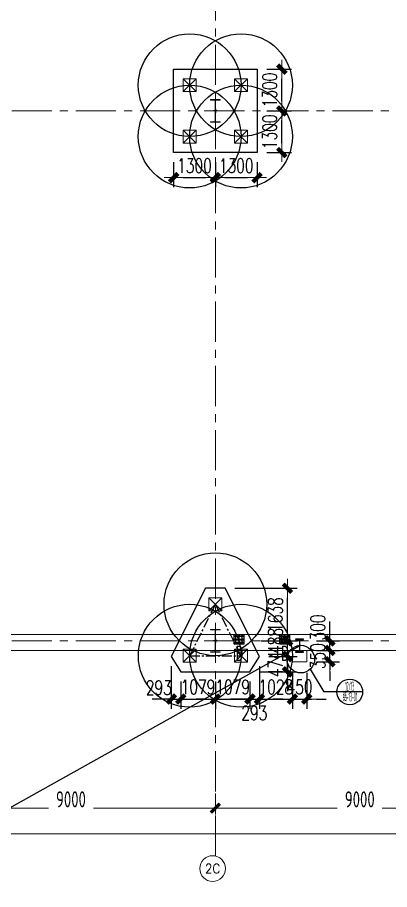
# Model space of a CAD drawing. Extents: x -1201378 to 2367219, y -619313 to 244905.
# Drawn here: x -107926 to -96329, y -71842 to -44689 of the extents above; entities that cross this region are included whole.
import ezdxf
from ezdxf.enums import TextEntityAlignment as Align

# ---------------------------------------------------------------- set-up
doc = ezdxf.new("R2010")
doc.units = 0
doc.header["$LTSCALE"] = 1000
doc.linetypes.add('CENTER', pattern=[2, 1.25, -0.25, 0.25, -0.25])
doc.layers.get('0').update_dxf_attribs({"linetype": 'CONTINUOUS'})
doc.layers.get('Defpoints').update_dxf_attribs({"linetype": 'CONTINUOUS'})
for name, color, linetype in [('2钢材断面', 2, 'CONTINUOUS'), ('30预埋件', 30, 'CONTINUOUS'), ('40钢材投影', 40, 'CONTINUOUS'), ('A-AXIS-DP', 126, 'CONTINUOUS'), ('ALT_CEN-0-30', 1, 'CENTER'), ('S-DOTE1', 140, 'CENTER'), ('S-HATCH1-W', 252, 'CONTINUOUS'), ('S-XXX', 241, 'CONTINUOUS')]:
    doc.layers.add(name, color=color, linetype=linetype)
for name, color, linetype, lineweight in [('S-axis', 111, 'CONTINUOUS', 0), ('S-bkl', 4, 'CONTINUOUS', 0), ('S-col', 2, 'CONTINUOUS', 0), ('S-dim', 81, 'CONTINUOUS', 0), ('S-dote', 5, 'CENTER', 0), ('S-zhuang', 1, 'CONTINUOUS', 0)]:
    doc.layers.add(name, color=color, linetype=linetype, lineweight=lineweight)
doc.styles.add('_TCH_AXIS', font='COMPLEX', dxfattribs={"bigfont": 'GBCBIG'})
doc.styles.add('DHTEXT-1', font='romans.shx', dxfattribs={"width": 0.7, "bigfont": 'chinese.shx'})
doc.styles.add('HZS', font='hzs.shx', dxfattribs={"width": 0.7, "bigfont": 'hztxt.shx'})
doc.styles.add('SS1', font='tj-romans1.shx', dxfattribs={"width": 0.7, "bigfont": 'tj-hztxt1.shx'})
doc.styles.add('TSSD_Dimension', font='tssdeng.shx', dxfattribs={"width": 0.7, "bigfont": 'hztxt.shx'})
doc.dimstyles.new('S-150-ARCHI', dxfattribs={"dimscale": 150, "dimtxt": 3, "dimasz": 2, "dimexe": 2, "dimexo": 2, "dimgap": 1, "dimtad": 1, "dimdec": 0, "dimzin": 0, "dimdsep": 46, "dimtxsty": 'SS1', "dimblk1": 'TT', "dimblk2": 'TT', "dimsah": 1, "dimcen": 1, "dimclrd": 256, "dimclre": 256, "dimclrt": 256, "dimadec": 0, "dimazin": 0, "dimtfac": 1, "dimtdec": 0, "dimtix": 1, "dimtmove": 2, "dimatfit": 0, "dimldrblk": 'TT', "dimfxl": 2, "dimtolj": 1, "dimtzin": 0, "dimarcsym": 0})
doc.dimstyles.new('TSSD_200_200', dxfattribs={"dimtxt": 500, "dimasz": 200, "dimexe": 200, "dimexo": 500, "dimgap": 200, "dimtad": 1, "dimdec": 0, "dimzin": 0, "dimdsep": 46, "dimtxsty": 'TSSD_Dimension', "dimblk": 'ARCHTICK', "dimcen": 0, "dimdle": 200, "dimclrt": 7, "dimadec": 0, "dimazin": 0, "dimtfac": 1, "dimtdec": 0, "dimtix": 1, "dimtmove": 2, "dimatfit": 3, "dimfxl": 1, "dimtolj": 1, "dimtzin": 0, "dimarcsym": 0})

# ---------------------------------------------------------------- blocks, each defined once
blk = doc.blocks.new('_ArchTick')
at = {"color": 0, "linetype": 'ByBlock', "const_width": 0.5}
blk.add_lwpolyline([(-0.71, -0.71), (0.71, 0.71)], dxfattribs=at)
blk = doc.blocks.new('*D81')
at = {"layer": 'Defpoints', "color": 0, "transparency": 16777216}
for p in [(-110758, -268348), (-101758, -268348), (-101758, -269308)]:
    blk.add_point(p, dxfattribs=at)
at = {"layer": 'S-axis', "color": 0, "lineweight": -2, "transparency": 16777216}
for p, q in [((-110758, -268848), (-110758, -269508)), ((-101758, -268848), (-101758, -269508)), ((-110958, -269308), (-106957, -269308)), ((-101558, -269308), (-105560, -269308))]:
    blk.add_line(p, q, dxfattribs=at)
at = {"layer": 'S-axis', "color": 0, "lineweight": -2, "transparency": 16777216, "xscale": 200, "yscale": 200, "zscale": 200, "rotation": 180}
blk.add_blockref('_ArchTick', (-110758, -269308), dxfattribs=at)
at = {"layer": 'S-axis', "color": 0, "lineweight": -2, "transparency": 16777216, "xscale": 200, "yscale": 200, "zscale": 200}
blk.add_blockref('_ArchTick', (-101758, -269308), dxfattribs=at)
at = {"layer": 'S-axis', "color": 7, "transparency": 16777216, "insert": (-106258, -269033), "char_height": 500, "attachment_point": 5, "style": 'TSSD_Dimension'}
blk.add_mtext('\\A1;9000', dxfattribs=at)
blk = doc.blocks.new('*D82')
at = {"layer": 'Defpoints', "color": 0, "transparency": 16777216}
for p in [(-101758, -268348), (-92758, -268348), (-92758, -269308)]:
    blk.add_point(p, dxfattribs=at)
at = {"layer": 'S-axis', "color": 0, "lineweight": -2, "transparency": 16777216}
for p, q in [((-101758, -268848), (-101758, -269508)), ((-92758, -268848), (-92758, -269508)), ((-101958, -269308), (-97957, -269308)), ((-92558, -269308), (-96560, -269308))]:
    blk.add_line(p, q, dxfattribs=at)
at = {"layer": 'S-axis', "color": 0, "lineweight": -2, "transparency": 16777216, "xscale": 200, "yscale": 200, "zscale": 200, "rotation": 180}
blk.add_blockref('_ArchTick', (-101758, -269308), dxfattribs=at)
at = {"layer": 'S-axis', "color": 0, "lineweight": -2, "transparency": 16777216, "xscale": 200, "yscale": 200, "zscale": 200}
blk.add_blockref('_ArchTick', (-92758, -269308), dxfattribs=at)
at = {"layer": 'S-axis', "color": 7, "transparency": 16777216, "insert": (-97258, -269033), "char_height": 500, "attachment_point": 5, "style": 'TSSD_Dimension'}
blk.add_mtext('\\A1;9000', dxfattribs=at)
blk = doc.blocks.new('*D92')
at = {"layer": 'Defpoints', "color": 0, "transparency": 16777216}
for p in [(-240958, -268448), (-82958, -268448), (-82958, -270108)]:
    blk.add_point(p, dxfattribs=at)
at = {"layer": 'S-axis', "color": 0, "lineweight": -2, "transparency": 16777216}
for p, q in [((-240958, -268948), (-240958, -270308)), ((-82958, -268948), (-82958, -270308)), ((-241158, -270108), (-162899, -270108)), ((-82758, -270108), (-161018, -270108))]:
    blk.add_line(p, q, dxfattribs=at)
at = {"layer": 'S-axis', "color": 0, "lineweight": -2, "transparency": 16777216, "xscale": 200, "yscale": 200, "zscale": 200, "rotation": 180}
blk.add_blockref('_ArchTick', (-240958, -270108), dxfattribs=at)
at = {"layer": 'S-axis', "color": 0, "lineweight": -2, "transparency": 16777216, "xscale": 200, "yscale": 200, "zscale": 200}
blk.add_blockref('_ArchTick', (-82958, -270108), dxfattribs=at)
at = {"layer": 'S-axis', "color": 7, "transparency": 16777216, "insert": (-161958, -269833), "char_height": 500, "attachment_point": 5, "style": 'TSSD_Dimension'}
blk.add_mtext('\\A1;158000', dxfattribs=at)
blk = doc.blocks.new('nt66')
at = {"layer": 'S-col'}
blk.add_lwpolyline([(-195790, 766820), (-195490, 766820), (-195490, 766808), (-195636, 766808), (-195636, 766132), (-195490, 766132), (-195490, 766120), (-195790, 766120), (-195790, 766132), (-195644, 766132), (-195644, 766808), (-195790, 766808)], close=True, dxfattribs=at)
blk = doc.blocks.new('33333')
for p in [(48786, -109900), (48786, -126400)]:
    blk.add_blockref('nt66', p)
blk = doc.blocks.new('S-ZHUANG-400')
at = {"layer": 'S-zhuang'}
for p, q in [((200, -200), (-200, 200)), ((-200, -200), (200, 200))]:
    blk.add_line(p, q, dxfattribs=at)
blk.add_lwpolyline([(-200, 200), (200, 200), (200, -200), (-200, -200)], close=True, dxfattribs=at)
blk = doc.blocks.new('CT4')
at = {"layer": 'Defpoints'}
for centre in [(-100831, -168442), (-99231, -168442), (-100831, -170042), (-99231, -170042)]:
    blk.add_circle(centre, 1600, dxfattribs=at)
at = {"layer": 'S-DOTE1', "ltscale": 0.25}
for p, q in [((-99971, -169242), (-100091, -169242)), ((-100031, -169182), (-100031, -169302))]:
    blk.add_line(p, q, dxfattribs=at)
at = {"layer": 'S-HATCH1-W'}
blk.add_lwpolyline([(-101331, -170542), (-101331, -167942), (-98731, -167942), (-98731, -170542)], close=True, dxfattribs=at)
at = {"layer": 'S-zhuang', "rotation": 90.00000000000001}
for p in [(-100831, -168442), (-99231, -168442), (-100831, -170042), (-99231, -170042)]:
    blk.add_blockref('S-ZHUANG-400', p, dxfattribs=at)
blk = doc.blocks.new('CT3')
at = {"layer": 'Defpoints'}
for centre in [(-101758, -256416), (-102558, -258016), (-100958, -258016)]:
    blk.add_circle(centre, 1600, dxfattribs=at)
at = {"layer": 'S-DOTE1', "ltscale": 0.25}
for p, q in [((-101698, -257554), (-101818, -257554)), ((-101758, -257494), (-101758, -257614))]:
    blk.add_line(p, q, dxfattribs=at)
at = {"layer": 'S-DOTE1', "linetype": 'CENTER', "ltscale": 0.25}
blk.add_lwpolyline([(-100958, -258016), (-101758, -256416), (-102558, -258016)], close=True, dxfattribs=at)
at = {"layer": 'S-HATCH1-W'}
blk.add_lwpolyline([(-101449, -255916), (-102067, -255916), (-103130, -258042), (-102837, -258516), (-100680, -258516), (-100387, -258042)], close=True, dxfattribs=at)
at = {"layer": 'S-zhuang', "rotation": 90.00000000000001}
for p in [(-101758, -256416), (-102558, -258016), (-100958, -258016)]:
    blk.add_blockref('S-ZHUANG-400', p, dxfattribs=at)
blk = doc.blocks.new('TT')
blk.add_line((-0.969, 0), (0.969, 0))
at = {"const_width": 0.45}
blk.add_lwpolyline([(-0.442, -0.442), (0.442, 0.442)], dxfattribs=at)
blk = doc.blocks.new('*D2040')
at = {"layer": 'Defpoints', "color": 0, "transparency": 16777216}
for p in [(-103130, -64586), (-102837, -65060), (-102837, -65911)]:
    blk.add_point(p, dxfattribs=at)
at = {"layer": 'S-dim', "lineweight": -2, "transparency": 16777216}
for p, q in [((-103130, -64886), (-103130, -66211)), ((-102837, -65360), (-102837, -66211)), ((-103430, -65911), (-103730, -65911)), ((-103130, -65911), (-102837, -65911)), ((-102537, -65911), (-102237, -65911))]:
    blk.add_line(p, q, dxfattribs=at)
at = {"layer": 'S-dim', "lineweight": -2, "transparency": 16777216, "xscale": 300, "yscale": 300, "zscale": 300}
blk.add_blockref('TT', (-103130, -65911), dxfattribs=at)
at = {"layer": 'S-dim', "lineweight": -2, "transparency": 16777216, "xscale": 300, "yscale": 300, "zscale": 300, "rotation": 180}
blk.add_blockref('TT', (-102837, -65911), dxfattribs=at)
at = {"layer": 'S-dim', "transparency": 16777216, "insert": (-103522, -65558), "char_height": 450, "attachment_point": 5, "style": 'SS1'}
blk.add_mtext('\\A1;293', dxfattribs=at)
blk = doc.blocks.new('*D2041')
at = {"layer": 'Defpoints', "color": 0, "transparency": 16777216}
for p in [(-102837, -65060), (-101758, -65060), (-101758, -65911)]:
    blk.add_point(p, dxfattribs=at)
at = {"layer": 'S-dim', "lineweight": -2, "transparency": 16777216}
for p, q in [((-102837, -65360), (-102837, -66211)), ((-101758, -65360), (-101758, -66211)), ((-103137, -65911), (-103437, -65911)), ((-102837, -65911), (-101758, -65911)), ((-101458, -65911), (-101158, -65911))]:
    blk.add_line(p, q, dxfattribs=at)
at = {"layer": 'S-dim', "lineweight": -2, "transparency": 16777216, "xscale": 300, "yscale": 300, "zscale": 300}
blk.add_blockref('TT', (-102837, -65911), dxfattribs=at)
at = {"layer": 'S-dim', "lineweight": -2, "transparency": 16777216, "xscale": 300, "yscale": 300, "zscale": 300, "rotation": 180}
blk.add_blockref('TT', (-101758, -65911), dxfattribs=at)
at = {"layer": 'S-dim', "transparency": 16777216, "insert": (-102298, -65536), "char_height": 450, "attachment_point": 5, "style": 'SS1'}
blk.add_mtext('\\A1;1079', dxfattribs=at)
blk = doc.blocks.new('*D2042')
at = {"layer": 'Defpoints', "color": 0, "transparency": 16777216}
for p in [(-101758, -65060), (-100680, -65060), (-100680, -65911)]:
    blk.add_point(p, dxfattribs=at)
at = {"layer": 'S-dim', "lineweight": -2, "transparency": 16777216}
for p, q in [((-101758, -65360), (-101758, -66211)), ((-100680, -65360), (-100680, -66211)), ((-102058, -65911), (-102358, -65911)), ((-101758, -65911), (-100680, -65911)), ((-100380, -65911), (-100080, -65911))]:
    blk.add_line(p, q, dxfattribs=at)
at = {"layer": 'S-dim', "lineweight": -2, "transparency": 16777216, "xscale": 300, "yscale": 300, "zscale": 300}
blk.add_blockref('TT', (-101758, -65911), dxfattribs=at)
at = {"layer": 'S-dim', "lineweight": -2, "transparency": 16777216, "xscale": 300, "yscale": 300, "zscale": 300, "rotation": 180}
blk.add_blockref('TT', (-100680, -65911), dxfattribs=at)
at = {"layer": 'S-dim', "transparency": 16777216, "insert": (-101219, -65536), "char_height": 450, "attachment_point": 5, "style": 'SS1'}
blk.add_mtext('\\A1;1079', dxfattribs=at)
blk = doc.blocks.new('*D2043')
at = {"layer": 'Defpoints', "color": 0, "transparency": 16777216}
for p in [(-100387, -64586), (-100680, -65060), (-100387, -65911)]:
    blk.add_point(p, dxfattribs=at)
at = {"layer": 'S-dim', "lineweight": -2, "transparency": 16777216}
for p, q in [((-100387, -64886), (-100387, -66211)), ((-100680, -65360), (-100680, -66211)), ((-100980, -65911), (-101280, -65911)), ((-100680, -65911), (-100387, -65911)), ((-100087, -65911), (-99787, -65911))]:
    blk.add_line(p, q, dxfattribs=at)
at = {"layer": 'S-dim', "lineweight": -2, "transparency": 16777216, "xscale": 300, "yscale": 300, "zscale": 300}
blk.add_blockref('TT', (-100680, -65911), dxfattribs=at)
at = {"layer": 'S-dim', "lineweight": -2, "transparency": 16777216, "xscale": 300, "yscale": 300, "zscale": 300, "rotation": 180}
blk.add_blockref('TT', (-100387, -65911), dxfattribs=at)
at = {"layer": 'S-dim', "transparency": 16777216, "insert": (-100544, -66344), "char_height": 450, "attachment_point": 5, "style": 'SS1'}
blk.add_mtext('\\A1;293', dxfattribs=at)
blk = doc.blocks.new('*D2044')
at = {"layer": 'Defpoints', "color": 0, "transparency": 16777216}
for p in [(-100387, -64586), (-99511, -64586), (-100680, -65060)]:
    blk.add_point(p, dxfattribs=at)
at = {"layer": 'S-dim', "lineweight": -2, "transparency": 16777216}
for p, q in [((-99511, -64286), (-99511, -63986)), ((-100087, -64586), (-99211, -64586)), ((-99511, -65060), (-99511, -64586)), ((-100380, -65060), (-99211, -65060)), ((-99511, -65360), (-99511, -65660))]:
    blk.add_line(p, q, dxfattribs=at)
at = {"layer": 'S-dim', "lineweight": -2, "transparency": 16777216, "xscale": 300, "yscale": 300, "zscale": 300}
for p, rotation in [((-99511, -64586), 270), ((-99511, -65060), 90)]:
    blk.add_blockref('TT', p, dxfattribs=dict(at, rotation=rotation))
at = {"layer": 'S-dim', "transparency": 16777216, "insert": (-99886, -64823), "char_height": 450, "attachment_point": 5, "rotation": 90, "style": 'SS1'}
blk.add_mtext('\\A1;474', dxfattribs=at)
blk = doc.blocks.new('*D2045')
at = {"layer": 'Defpoints', "color": 0, "transparency": 16777216}
for p in [(-100630, -64098), (-99511, -64098), (-100387, -64586)]:
    blk.add_point(p, dxfattribs=at)
at = {"layer": 'S-dim', "lineweight": -2, "transparency": 16777216}
for p, q in [((-99511, -63798), (-99511, -63498)), ((-100330, -64098), (-99211, -64098)), ((-99511, -64586), (-99511, -64098)), ((-100087, -64586), (-99211, -64586)), ((-99511, -64886), (-99511, -65186))]:
    blk.add_line(p, q, dxfattribs=at)
at = {"layer": 'S-dim', "lineweight": -2, "transparency": 16777216, "xscale": 300, "yscale": 300, "zscale": 300}
for p, rotation in [((-99511, -64098), 270), ((-99511, -64586), 90)]:
    blk.add_blockref('TT', p, dxfattribs=dict(at, rotation=rotation))
at = {"layer": 'S-dim', "transparency": 16777216, "insert": (-99886, -64098), "char_height": 450, "attachment_point": 5, "rotation": 90, "style": 'SS1'}
blk.add_mtext('\\A1;488', dxfattribs=at)
blk = doc.blocks.new('*D2046')
at = {"layer": 'Defpoints', "color": 0, "transparency": 16777216}
for p in [(-101449, -62460), (-99511, -62460), (-100630, -64098)]:
    blk.add_point(p, dxfattribs=at)
at = {"layer": 'S-dim', "lineweight": -2, "transparency": 16777216}
for p, q in [((-101149, -62460), (-99211, -62460)), ((-99511, -63798), (-99511, -62760)), ((-100330, -64098), (-99211, -64098))]:
    blk.add_line(p, q, dxfattribs=at)
at = {"layer": 'S-dim', "lineweight": -2, "transparency": 16777216, "xscale": 300, "yscale": 300, "zscale": 300}
for p, rotation in [((-99511, -62460), 90), ((-99511, -64098), 270)]:
    blk.add_blockref('TT', p, dxfattribs=dict(at, rotation=rotation))
at = {"layer": 'S-dim', "transparency": 16777216, "insert": (-99886, -63279), "char_height": 450, "attachment_point": 5, "rotation": 90, "style": 'SS1'}
blk.add_mtext('\\A1;1638', dxfattribs=at)
blk = doc.blocks.new('*D2233')
at = {"layer": 'Defpoints', "color": 0, "transparency": 16777216}
for p in [(-103058, -48898), (-101758, -48898), (-101758, -49677)]:
    blk.add_point(p, dxfattribs=at)
at = {"layer": 'S-dim', "lineweight": -2, "transparency": 16777216}
for p, q in [((-103058, -49198), (-103058, -49977)), ((-101758, -49198), (-101758, -49977)), ((-102758, -49677), (-102058, -49677))]:
    blk.add_line(p, q, dxfattribs=at)
at = {"layer": 'S-dim', "lineweight": -2, "transparency": 16777216, "xscale": 300, "yscale": 300, "zscale": 300, "rotation": 180}
blk.add_blockref('TT', (-103058, -49677), dxfattribs=at)
at = {"layer": 'S-dim', "lineweight": -2, "transparency": 16777216, "xscale": 300, "yscale": 300, "zscale": 300}
blk.add_blockref('TT', (-101758, -49677), dxfattribs=at)
at = {"layer": 'S-dim', "transparency": 16777216, "insert": (-102408, -49302), "char_height": 450, "attachment_point": 5, "style": 'SS1'}
blk.add_mtext('\\A1;1300', dxfattribs=at)
blk = doc.blocks.new('*D2234')
at = {"layer": 'Defpoints', "color": 0, "transparency": 16777216}
for p in [(-101758, -48898), (-100458, -48898), (-100458, -49677)]:
    blk.add_point(p, dxfattribs=at)
at = {"layer": 'S-dim', "lineweight": -2, "transparency": 16777216}
for p, q in [((-101758, -49198), (-101758, -49977)), ((-100458, -49198), (-100458, -49977)), ((-101458, -49677), (-100758, -49677))]:
    blk.add_line(p, q, dxfattribs=at)
at = {"layer": 'S-dim', "lineweight": -2, "transparency": 16777216, "xscale": 300, "yscale": 300, "zscale": 300, "rotation": 180}
blk.add_blockref('TT', (-101758, -49677), dxfattribs=at)
at = {"layer": 'S-dim', "lineweight": -2, "transparency": 16777216, "xscale": 300, "yscale": 300, "zscale": 300}
blk.add_blockref('TT', (-100458, -49677), dxfattribs=at)
at = {"layer": 'S-dim', "transparency": 16777216, "insert": (-101108, -49302), "char_height": 450, "attachment_point": 5, "style": 'SS1'}
blk.add_mtext('\\A1;1300', dxfattribs=at)
blk = doc.blocks.new('*D2235')
at = {"layer": 'Defpoints', "color": 0, "transparency": 16777216}
for p in [(-100458, -47598), (-99687, -47598), (-100458, -48898)]:
    blk.add_point(p, dxfattribs=at)
at = {"layer": 'S-dim', "lineweight": -2, "transparency": 16777216}
for p, q in [((-100158, -47598), (-99387, -47598)), ((-99687, -48598), (-99687, -47898)), ((-100158, -48898), (-99387, -48898))]:
    blk.add_line(p, q, dxfattribs=at)
at = {"layer": 'S-dim', "lineweight": -2, "transparency": 16777216, "xscale": 300, "yscale": 300, "zscale": 300}
for p, rotation in [((-99687, -47598), 90), ((-99687, -48898), 270)]:
    blk.add_blockref('TT', p, dxfattribs=dict(at, rotation=rotation))
at = {"layer": 'S-dim', "transparency": 16777216, "insert": (-100062, -48248), "char_height": 450, "attachment_point": 5, "rotation": 90, "style": 'SS1'}
blk.add_mtext('\\A1;1300', dxfattribs=at)
blk = doc.blocks.new('*D2236')
at = {"layer": 'Defpoints', "color": 0, "transparency": 16777216}
for p in [(-100458, -46298), (-99687, -46298), (-100458, -47598)]:
    blk.add_point(p, dxfattribs=at)
at = {"layer": 'S-dim', "lineweight": -2, "transparency": 16777216}
for p, q in [((-100158, -46298), (-99387, -46298)), ((-99687, -47298), (-99687, -46598)), ((-100158, -47598), (-99387, -47598))]:
    blk.add_line(p, q, dxfattribs=at)
at = {"layer": 'S-dim', "lineweight": -2, "transparency": 16777216, "xscale": 300, "yscale": 300, "zscale": 300}
for p, rotation in [((-99687, -46298), 90), ((-99687, -47598), 270)]:
    blk.add_blockref('TT', p, dxfattribs=dict(at, rotation=rotation))
at = {"layer": 'S-dim', "transparency": 16777216, "insert": (-100062, -46948), "char_height": 450, "attachment_point": 5, "rotation": 90, "style": 'SS1'}
blk.add_mtext('\\A1;1300', dxfattribs=at)
blk = doc.blocks.new('20250903183753')
at = {"layer": '2钢材断面'}
for p, q in [((150, 0), (-150, 0)), ((-150, 0), (-150, -300)), ((150, -300), (150, 0)), ((-150, -300), (150, -300))]:
    blk.add_line(p, q, dxfattribs=at)
at = {"layer": '40钢材投影'}
for centre, radius in [((-100, -50), 12), ((-100, -150), 12), ((-100, -250), 12), ((-100, -50), 6), ((-100, -150), 6), ((-100, -250), 6), ((0, -50), 12), ((0, -150), 12), ((0, -250), 12), ((0, -50), 6), ((0, -150), 6), ((0, -250), 6), ((100, -50), 12), ((100, -150), 12), ((100, -251), 12), ((100, -50), 6), ((100, -150), 6), ((100, -251), 6)]:
    blk.add_circle(centre, radius, dxfattribs=at)
at = {"layer": 'ALT_CEN-0-30', "ltscale": 20}
for p, q in [((-100, 0), (-100, -300)), ((0, 0), (0, -300)), ((100, 0), (100, -300)), ((-150, -50), (150, -50)), ((-150, -150), (150, -150)), ((-150, -250), (150, -250))]:
    blk.add_line(p, q, dxfattribs=at)
blk = doc.blocks.new('20250903183821')
at = {"ltscale": 50}
blk.add_blockref('20250903183753', (0, 0), dxfattribs=at)
at = {"layer": '30预埋件', "style": 'DHTEXT-1', "text_generation_flag": 6, "width": 0.55}
blk.add_attdef('B', (-105, 65), '', height=450, rotation=180, dxfattribs=at)
blk = doc.blocks.new('*D8801')
at = {"layer": 'Defpoints', "color": 0, "transparency": 16777216}
for p in [(-98908, -64398), (-98189, -64398), (-98908, -64748)]:
    blk.add_point(p, dxfattribs=at)
at = {"layer": 'S-dim', "lineweight": -2, "transparency": 16777216}
for p, q in [((-98189, -64098), (-98189, -63798)), ((-98608, -64398), (-97889, -64398)), ((-98189, -64748), (-98189, -64398)), ((-98608, -64748), (-97889, -64748)), ((-98189, -65048), (-98189, -65348))]:
    blk.add_line(p, q, dxfattribs=at)
at = {"layer": 'S-dim', "lineweight": -2, "transparency": 16777216, "xscale": 300, "yscale": 300, "zscale": 300}
for p, rotation in [((-98189, -64398), 270), ((-98189, -64748), 90)]:
    blk.add_blockref('TT', p, dxfattribs=dict(at, rotation=rotation))
at = {"layer": 'S-dim', "transparency": 16777216, "insert": (-98564, -64573), "char_height": 450, "attachment_point": 5, "rotation": 90, "style": 'SS1'}
blk.add_mtext('\\A1;350', dxfattribs=at)
blk = doc.blocks.new('*D8802')
at = {"layer": 'Defpoints', "color": 0, "transparency": 16777216}
for p in [(-98908, -64098), (-98189, -64098), (-98908, -64398)]:
    blk.add_point(p, dxfattribs=at)
at = {"layer": 'S-dim', "lineweight": -2, "transparency": 16777216}
for p, q in [((-98189, -63798), (-98189, -63498)), ((-98608, -64098), (-97889, -64098)), ((-98189, -64398), (-98189, -64098)), ((-98608, -64398), (-97889, -64398)), ((-98189, -64698), (-98189, -64998))]:
    blk.add_line(p, q, dxfattribs=at)
at = {"layer": 'S-dim', "lineweight": -2, "transparency": 16777216, "xscale": 300, "yscale": 300, "zscale": 300}
for p, rotation in [((-98189, -64098), 270), ((-98189, -64398), 90)]:
    blk.add_blockref('TT', p, dxfattribs=dict(at, rotation=rotation))
at = {"layer": 'S-dim', "transparency": 16777216, "insert": (-98564, -63684), "char_height": 450, "attachment_point": 5, "rotation": 90, "style": 'SS1'}
blk.add_mtext('\\A1;300', dxfattribs=at)
blk = doc.blocks.new('*D8803')
at = {"layer": 'Defpoints', "color": 0, "transparency": 16777216}
for p in [(-100387, -64879), (-99358, -64798), (-99358, -65911)]:
    blk.add_point(p, dxfattribs=at)
at = {"layer": 'S-dim', "lineweight": -2, "transparency": 16777216}
for p, q in [((-99358, -65098), (-99358, -66211)), ((-100387, -65179), (-100387, -66211)), ((-100687, -65911), (-100987, -65911)), ((-100387, -65911), (-99358, -65911)), ((-99058, -65911), (-98758, -65911))]:
    blk.add_line(p, q, dxfattribs=at)
at = {"layer": 'S-dim', "lineweight": -2, "transparency": 16777216, "xscale": 300, "yscale": 300, "zscale": 300}
blk.add_blockref('TT', (-100387, -65911), dxfattribs=at)
at = {"layer": 'S-dim', "lineweight": -2, "transparency": 16777216, "xscale": 300, "yscale": 300, "zscale": 300, "rotation": 180}
blk.add_blockref('TT', (-99358, -65911), dxfattribs=at)
at = {"layer": 'S-dim', "transparency": 16777216, "insert": (-99873, -65536), "char_height": 450, "attachment_point": 5, "style": 'SS1'}
blk.add_mtext('\\A1;1028', dxfattribs=at)
blk = doc.blocks.new('*D8804')
at = {"layer": 'Defpoints', "color": 0, "transparency": 16777216}
for p in [(-99358, -64798), (-98908, -64798), (-98908, -65911)]:
    blk.add_point(p, dxfattribs=at)
at = {"layer": 'S-dim', "lineweight": -2, "transparency": 16777216}
for p, q in [((-99358, -65098), (-99358, -66211)), ((-98908, -65098), (-98908, -66211)), ((-99658, -65911), (-99958, -65911)), ((-99358, -65911), (-98908, -65911)), ((-98608, -65911), (-98308, -65911))]:
    blk.add_line(p, q, dxfattribs=at)
at = {"layer": 'S-dim', "lineweight": -2, "transparency": 16777216, "xscale": 300, "yscale": 300, "zscale": 300}
blk.add_blockref('TT', (-99358, -65911), dxfattribs=at)
at = {"layer": 'S-dim', "lineweight": -2, "transparency": 16777216, "xscale": 300, "yscale": 300, "zscale": 300, "rotation": 180}
blk.add_blockref('TT', (-98908, -65911), dxfattribs=at)
at = {"layer": 'S-dim', "transparency": 16777216, "insert": (-99133, -65536), "char_height": 450, "attachment_point": 5, "style": 'SS1'}
blk.add_mtext('\\A1;450', dxfattribs=at)
blk = doc.blocks.new('2#轴网')
at = {"layer": 'S-axis'}
blk.add_circle((-101843.4, -271187), 400, dxfattribs=at)
at = {"layer": 'S-dote'}
for p, q in [((-101758.5, -270787), (-101758.5, -175298.2)), ((-74854.3, -247598.2), (-251154.3, -247598.2)), ((-74854.3, -264098.2), (-251154.3, -264098.2))]:
    blk.add_line(p, q, dxfattribs=at)
at = {"layer": 'S-axis', "style": '_TCH_AXIS'}
blk.add_text('2C', height=288.12, dxfattribs=at).set_placement((-102083.5, -271331.1), (-101603.3, -271331.1), align=Align.FIT)
at = {"layer": 'S-axis'}
for base, p1, p2, picture, middle in [((-82958.5, -270108.2), (-240958.5, -268448.2), (-82958.5, -268448.2), '*D92', (-161958.5, -269833.2)), ((-101758.5, -269308.2), (-110758.5, -268348.2), (-101758.5, -268348.2), '*D81', (-106258.5, -269033.2)), ((-92758.5, -269308.2), (-101758.5, -268348.2), (-92758.5, -268348.2), '*D82', (-97258.5, -269033.2))]:
    dim = blk.add_linear_dim(base=base, p1=p1, p2=p2, angle=0, dimstyle='TSSD_200_200', dxfattribs=at)
    dim.commit()
    dim.dimension.update_dxf_attribs({"geometry": picture, "text_midpoint": middle, "dimtype": 161})

msp = doc.modelspace()

# ---------------------------------------------------------------- linework, layer by layer
at = {"layer": 'A-AXIS-DP', "color": 1, "ltscale": 10000}
msp.add_lwpolyline([(-99258.5, -64436.2), (-99258.5, -64448.2), (-99008.5, -64448.2), (-99008.5, -64436.2), (-99129.5, -64436.2), (-99129.5, -64060.2), (-99008.5, -64060.2), (-99008.5, -64048.2), (-99258.5, -64048.2), (-99258.5, -64060.2), (-99137.5, -64060.2), (-99137.5, -64436.2)], close=True, dxfattribs=at)
at = {"layer": 'Defpoints', "color": 1}
msp.add_line((-99129.5, -64248.2), (-214519.2, -128743.1), dxfattribs=at)
at = {"layer": 'S-bkl'}
msp.add_line((-83754.5, -64398.2), (-240062.5, -64398.2), dxfattribs=at)
for points in [[(-83754.5, -63898.2), (-240062.5, -63898.2)], [(-99358.5, -64398.1), (-99358.5, -64748.1), (-98908.5, -64748.1), (-98908.5, -64398.1)]]:
    msp.add_lwpolyline(points, dxfattribs=at)
at = {"layer": 'S-XXX'}
for p in [(-98803.3, -64984.8), (-97169, -65689.7)]:
    msp.add_line(p, (-98377.1, -65689.7), dxfattribs=at)
for centre, radius in [((-99093.9, -64667.6), 430.2), ((-97569, -65689.7), 400)]:
    msp.add_circle(centre, radius, dxfattribs=at)

# ---------------------------------------------------------------- block references
at = {"ltscale": 500}
ref = msp.add_blockref('20250903183821', (-101018.5, -64198.2), dxfattribs=dict(at, xscale=-1, rotation=180))
ref.add_attrib('B', 'D', (-101123.9, -64713.1), dxfattribs={"layer": '30预埋件', "height": 450, "rotation": 180, "style": 'DHTEXT-1', "text_generation_flag": 6, "width": 0.55})
ref = msp.add_blockref('20250903183821', (-99598.5, -64198.2), dxfattribs=dict(at, xscale=-1, rotation=180))
ref.add_attrib('B', 'D', (-99703.9, -64713.1), dxfattribs={"layer": '30预埋件', "height": 450, "rotation": 180, "style": 'DHTEXT-1', "text_generation_flag": 6, "width": 0.55})
at = {"layer": 'S-axis'}
msp.add_blockref('2#轴网', (0, 200000), dxfattribs=at)
at = {"layer": 'S-col'}
msp.add_blockref('33333', (45095.7, -704168.2), dxfattribs=at)
at = {"layer": 'S-zhuang'}
for name, p in [('CT4', (-1727.3, 121643.8)), ('CT3', (0, 193456))]:
    msp.add_blockref(name, p, dxfattribs=at)

# ---------------------------------------------------------------- texts
at = {"layer": 'S-XXX', "style": 'HZS', "width": 0.3}
for s, p in [('12/13', (-97574.2, -65651.7)), ('结-13-01', (-97558.9, -65983))]:
    msp.add_text(s, height=280, dxfattribs=at).set_placement(p, align=Align.CENTER)

# ---------------------------------------------------------------- dimensions: what is measured, and where the dimension line sits
at = {"layer": 'S-dim'}
for base, p1, p2, picture, middle in [((-99686.9, -46298.2), (-100458.5, -47598.2), (-100458.5, -46298.2), '*D2236', (-100061.9, -46948.2)), ((-99686.9, -47598.2), (-100458.5, -48898.2), (-100458.5, -47598.2), '*D2235', (-100061.9, -48248.2)), ((-99510.6, -62460.1), (-100630.4, -64098.2), (-101449.4, -62460.1), '*D2046', (-99885.6, -63279.1)), ((-98188.9, -64398.1), (-98908.5, -64748.1), (-98908.5, -64398.1), '*D8801', (-98563.9, -64573.1)), ((-99510.6, -64585.8), (-100679.7, -65060.1), (-100386.6, -64585.8), '*D2044', (-99885.6, -64822.9))]:
    dim = msp.add_linear_dim(base=base, p1=p1, p2=p2, angle=90, dimstyle='S-150-ARCHI', dxfattribs=at)
    dim.commit()
    dim.dimension.update_dxf_attribs({"geometry": picture, "text_midpoint": middle})
for base, p1, p2, picture, middle in [((-101758.5, -49676.8), (-103058.5, -48898.2), (-101758.5, -48898.2), '*D2233', (-102408.5, -49301.8)), ((-100458.5, -49676.8), (-101758.5, -48898.2), (-100458.5, -48898.2), '*D2234', (-101108.5, -49301.8)), ((-99358.5, -65910.6), (-100386.6, -64878.9), (-99358.5, -64798.1), '*D8803', (-99872.5, -65535.6)), ((-98908.5, -65910.6), (-99358.5, -64798.1), (-98908.5, -64798.1), '*D8804', (-99133.5, -65535.6)), ((-101758.5, -65910.6), (-102837.2, -65060.1), (-101758.5, -65060.1), '*D2041', (-102297.8, -65535.6)), ((-100679.7, -65910.6), (-101758.5, -65060.1), (-100679.7, -65060.1), '*D2042', (-101219.1, -65535.6))]:
    dim = msp.add_linear_dim(base=base, p1=p1, p2=p2, dimstyle='S-150-ARCHI', dxfattribs=at)
    dim.commit()
    dim.dimension.update_dxf_attribs({"geometry": picture, "text_midpoint": middle})
for base, p1, p2, picture, middle in [((-98188.9, -64098.2), (-98908.5, -64398.1), (-98908.5, -64098.2), '*D8802', (-98563.9, -63683.9)), ((-99510.6, -64098.2), (-100386.6, -64585.8), (-100630.4, -64098.2), '*D2045', (-99885.6, -64098.2))]:
    dim = msp.add_linear_dim(base=base, p1=p1, p2=p2, angle=90, dimstyle='S-150-ARCHI', dxfattribs=at)
    dim.commit()
    dim.dimension.update_dxf_attribs({"geometry": picture, "text_midpoint": middle, "dimtype": 160})
for base, p1, p2, picture, middle in [((-102837.2, -65910.6), (-103130.3, -64585.8), (-102837.2, -65060.1), '*D2040', (-103522, -65558)), ((-100386.6, -65910.6), (-100679.7, -65060.1), (-100386.6, -64585.8), '*D2043', (-100544.1, -66343.6))]:
    dim = msp.add_linear_dim(base=base, p1=p1, p2=p2, dimstyle='S-150-ARCHI', dxfattribs=at)
    dim.commit()
    dim.dimension.update_dxf_attribs({"geometry": picture, "text_midpoint": middle, "dimtype": 160})

doc.saveas('drawing.dxf')
